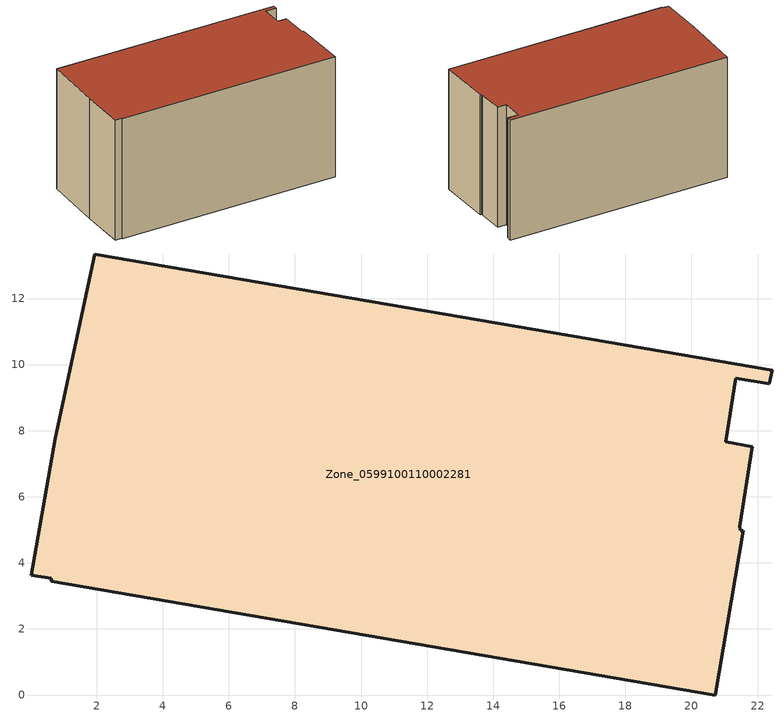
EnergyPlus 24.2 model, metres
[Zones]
Zone_0599100110002281
 floor ground (C_G): 0.62,3.53 0.01,3.63 0.74,7.77 1.94,13.35 22.45,9.82 22.36,9.43 21.34,9.59 21.04,7.66 21.83,7.51 21.46,5.11 21.47,4.99 21.58,4.98 20.72,0 0.62,3.44 z0
 wall outside (C_F): 0.01,3.63 0.62,3.53 0.62,3.44 20.72,0 21.58,4.98 21.47,4.99 21.46,5.11 21.83,7.51 21.04,7.66 21.34,9.59 22.36,9.43 22.45,9.82 1.94,13.35 0.74,7.77 0.01,3.63 z0:11.33
 roof outside (C_R): 22.45,9.82 1.94,13.35 0.74,7.77 0.01,3.63 0.62,3.53 0.62,3.44 20.72,0 21.58,4.98 21.47,4.99 21.46,5.11 21.83,7.51 21.04,7.66 21.34,9.59 22.36,9.43 z11.33
[BUILDING]
Pand.0599100110002281: North Axis=0; Terrain=City; Loads Convergence Tolerance Value=0.04; Temperature Convergence Tolerance Value=0.4; Solar Distribution=FullExterior; Maximum Number of Warmup Days=25; Minimum Number of Warmup Days=1
[Site:Location]
Rotterdam.The.Hague.AP_ZH_NLD Design_Conditions: Latitude=51.96; Longitude=4.45; Time Zone=1; Elevation=-4.5
[SITE:GROUNDTEMPERATURE:BUILDINGSURFACE]
18, 18, 18, 18, 18, 18, 18, 18, 18, 18, 18, 18
[MATERIAL] Thermal Absorptance=0.9; Solar Absorptance=0.7; Visible Absorptance=0.7
Name | Roughness | Thickness | Conductivity | Density | Specific Heat
G.D.2015-2018 | MediumSmooth | 0.15 | 0.0428571 | 540 | 1210
F.D.2015-2018 | Rough | 0.3 | 0.0666667 | 1920 | 840
R.D.2015-2018 | MediumRough | 0.2 | 0.0333333 | 1500 | 1000
[CONSTRUCTION]
C_G: G.D.2015-2018
C_F: F.D.2015-2018
C_R: R.D.2015-2018
[ZONE]
Zone_0599100110002281: Type=1; Multiplier=1; Ceiling Height=Autocalculate; Volume=Autocalculate; Floor Area=autocalculate; Part of Total Floor Area=Yes
[ZONEINFILTRATION:DESIGNFLOWRATE]
Infil_Zone_0599100110002281: Zone or ZoneList or Space or SpaceList=Zone_0599100110002281; Schedule=AlwaysOn; Design Flow Rate Calculation Method=Flow/Area; Flow Rate per Floor Area=0.0021; Constant Term Coefficient=1; Temperature Term Coefficient=0; Velocity Term Coefficient=0; Velocity Squared Term Coefficient=0
[HVACTEMPLATE:ZONE:IDEALLOADSAIRSYSTEM]
Zone_0599100110002281: Maximum Heating Supply Air Temperature=50; Minimum Cooling Supply Air Temperature=13; Maximum Heating Supply Air Humidity Ratio=0.0156; Minimum Cooling Supply Air Humidity Ratio=0.0077; Heating Limit=NoLimit; Cooling Limit=NoLimit; Dehumidification Control Type=ConstantSensibleHeatRatio; Cooling Sensible Heat Ratio=0.7; Dehumidification Setpoint=60; Humidification Control Type=None; Humidification Setpoint=30; Outdoor Air Method=None; Outdoor Air Flow Rate per Person=0.00944; Outdoor Air Flow Rate per Zone Floor Area=0; Outdoor Air Flow Rate per Zone=0; Demand Controlled Ventilation Type=None; Outdoor Air Economizer Type=NoEconomizer; Heat Recovery Type=None; Sensible Heat Recovery Effectiveness=0.7; Latent Heat Recovery Effectiveness=0.65
[ZONECONTROL:THERMOSTAT]
ThermostatControl_Zone_0599100110002281: Zone or ZoneList=Zone_0599100110002281; Control Type Schedule=DualSetpointControlType; Control 1=Thermostat_Zone_0599100110002281; Temperature Difference Between Cutout And Setpoint=0
[THERMOSTATSETPOINT:DUALSETPOINT]
Thermostat_Zone_0599100110002281: Heating Setpoint Temperature Schedule=HeatingSetpoint_Zone_0599100110002281; Cooling Setpoint Temperature Schedule=CoolingSetpoint_Zone_0599100110002281
[SCHEDULE:COMPACT]
HeatingSetpoint_Zone_0599100110002281: Through: 12/31, For: AllDays, Until: 24:00, 21
CoolingSetpoint_Zone_0599100110002281: Through: 12/31, For: AllDays, Until: 24:00, 24
DualSetpointControlType: Through: 12/31, For: AllDays, Until: 24:00, 4
AlwaysOn: Through: 12/31, For: AllDays, Until: 24:00, 1
